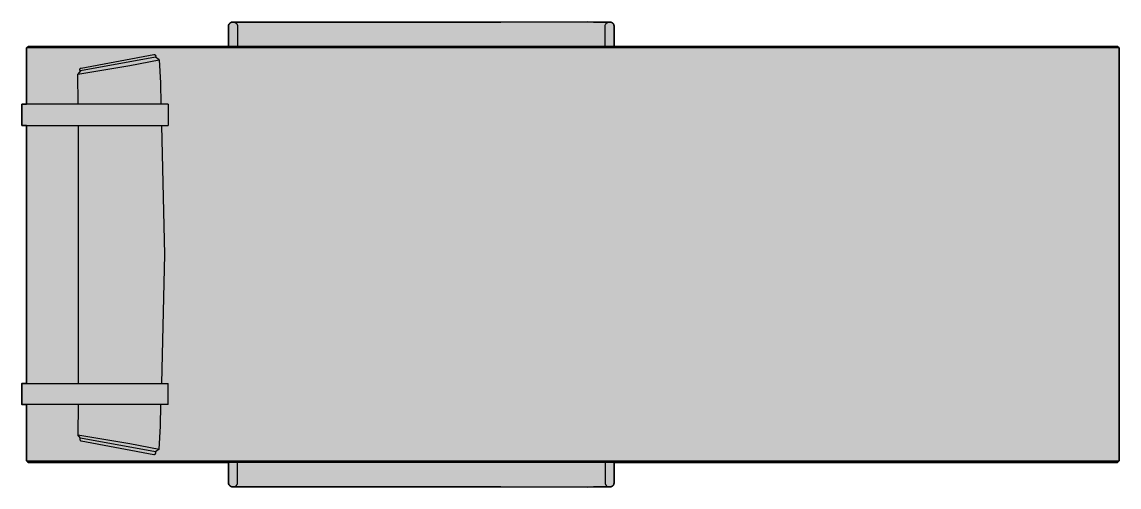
# Model space of a CAD drawing. Header units: millimetres. Extents: x 0 to 2895, y -1316 to 884.
# Drawn here: x 1249 to 2809, y -1201 to -540 of the extents above; entities that cross this region are included whole.
import ezdxf

# ---------------------------------------------------------------- set-up
doc = ezdxf.new("R2010")
doc.units = ezdxf.units.MM
doc.layers.add('Blocks', color=7, linetype='Continuous')
doc.layers.add('Blocks$Fill', color=7, linetype='Continuous', true_color=0xffffff)
doc.layers.add('Blocks$Inner', color=7, linetype='Continuous', lineweight=25, true_color=0x007f00)
doc.layers.add('Blocks$Outline', color=7, linetype='Continuous', lineweight=35, true_color=0xff3f3f)

# ---------------------------------------------------------------- blocks, each defined once
blk = doc.blocks.new('PK24 Top')
at = {"layer": 'Blocks$Fill', "extrusion": (0, 0, -1)}
blk.add_hatch(color=256, dxfattribs=at).paths.add_polyline_path([(1203.7, 590.7), (1203.7, 619.8), (1203.6, 619.9), (1203.6, 620.1), (1203.6, 620.2), (1203.6, 620.4), (1203.5, 620.5), (1203.5, 620.6), (1203.5, 620.8), (1203.4, 620.9), (1203.4, 621.1), (1203.3, 621.2), (1203.3, 621.3), (1203.2, 621.5), (1203.2, 621.6), (1203.1, 621.8), (1203.1, 621.9), (1203, 622), (1202.9, 622.2), (1202.9, 622.3), (1202.8, 622.4), (1202.7, 622.6), (1202.6, 622.7), (1202.5, 622.8), (1202.4, 623), (1202.3, 623.1), (1202.2, 623.2), (1202.1, 623.3), (1202, 623.5), (1201.9, 623.6), (1201.8, 623.7), (1201.7, 623.8), (1201.6, 623.9), (1201.4, 624), (1201.3, 624.2), (1201.2, 624.3), (1201, 624.4), (1200.9, 624.5), (1200.7, 624.6), (1200.7, 624.6), (1200.6, 624.7), (1200.4, 624.8), (1200.3, 624.8), (1200.1, 624.9), (1199.9, 625), (1199.7, 625.1), (1199.6, 625.2), (1199.4, 625.2), (1199.2, 625.3), (1199, 625.4), (1198.8, 625.4), (1198.6, 625.5), (1198.5, 625.5), (1198.4, 625.5), (1198.4, 625.5), (1198.3, 625.5), (1198.2, 625.6), (1198.1, 625.6), (1197.9, 625.6), (1197.7, 625.6), (1197.5, 625.6), (1197.3, 625.6), (1197, 625.6), (1196.8, 625.6), (1196.6, 625.6), (1196.4, 625.6), (1196.2, 625.6), (1196, 625.5), (1195.8, 625.5), (1195.7, 625.5), (693.1, 625.7), (684.3, 625.4), (678.2, 625.4), (663.1, 625.4), (662.9, 625.5), (662.8, 625.5), (662.7, 625.5), (662.6, 625.6), (662.5, 625.6), (662.4, 625.6), (662.2, 625.6), (662, 625.6), (661.8, 625.6), (661.6, 625.6), (661.4, 625.6), (661.2, 625.6), (661, 625.6), (660.8, 625.6), (660.6, 625.6), (660.4, 625.5), (660.2, 625.5), (660.1, 625.5), (660, 625.5), (659.8, 625.4), (659.7, 625.4), (659.5, 625.3), (659.4, 625.3), (659.2, 625.2), (659.1, 625.2), (659, 625.1), (658.8, 625.1), (658.7, 625), (658.5, 624.9), (658.4, 624.9), (658.3, 624.8), (658, 624.6), (657.9, 624.6), (657.8, 624.5), (657.7, 624.4), (657.6, 624.3), (657.4, 624.2), (657.3, 624.2), (657.2, 624.1), (657.1, 624), (657, 623.9), (656.9, 623.8), (656.8, 623.7), (656.7, 623.6), (656.6, 623.4), (656.4, 623.2), (656.3, 623.1), (656.2, 623), (656.2, 622.9), (656.1, 622.8), (656, 622.7), (656, 622.6), (655.9, 622.5), (655.8, 622.4), (655.8, 622.3), (655.7, 622.2), (655.7, 622.1), (655.6, 621.9), (655.6, 621.8), (655.5, 621.7), (655.4, 621.5), (655.3, 621.3), (655.3, 621.1), (655.2, 620.9), (655.2, 620.8), (655.2, 620.7), (655.1, 620.6), (655.1, 620.5), (655.1, 620.4), (655.1, 620.3), (655, 620.1), (655, 620), (655, 619.9), (655, 619.8), (655, 619.7), (655, 619.6), (655, 619.5), (655, 590.7), (-58.5, 590.7), (-60.3, 590.7), (-60.7, 590.7), (-63, 588.7), (-63, 2), (-60.7, 0), (-60.3, 0), (-58.5, 0), (-44.9, 0), (655, 0), (655, -28.7), (655, -28.8), (655, -29), (655, -29.1), (655, -29.2), (655, -29.3), (655, -29.4), (655.1, -29.5), (655.1, -29.6), (655.1, -29.8), (655.1, -29.9), (655.2, -30), (655.2, -30.1), (655.2, -30.2), (655.3, -30.3), (655.3, -30.5), (655.4, -30.8), (655.5, -31), (655.6, -31.1), (655.6, -31.2), (655.7, -31.3), (655.7, -31.4), (655.8, -31.5), (655.8, -31.6), (655.9, -31.8), (656, -31.9), (656, -32), (656.1, -32.1), (656.2, -32.2), (656.2, -32.3), (656.3, -32.4), (656.4, -32.5), (656.6, -32.7), (656.7, -32.9), (656.8, -33), (656.9, -33.1), (657, -33.2), (657.1, -33.2), (657.2, -33.3), (657.3, -33.4), (657.4, -33.5), (657.6, -33.6), (657.7, -33.7), (657.8, -33.8), (657.9, -33.8), (658, -33.9), (658.3, -34.1), (658.4, -34.1), (658.5, -34.2), (658.7, -34.3), (658.8, -34.3), (659, -34.4), (659.1, -34.5), (659.2, -34.5), (659.4, -34.6), (659.5, -34.6), (659.7, -34.7), (659.8, -34.7), (660, -34.7), (660.1, -34.8), (660.2, -34.8), (660.4, -34.8), (660.6, -34.8), (660.8, -34.9), (661, -34.9), (661.2, -34.9), (661.4, -34.9), (661.6, -34.9), (661.8, -34.9), (662, -34.9), (662.2, -34.9), (662.4, -34.8), (662.5, -34.8), (662.6, -34.8), (662.7, -34.8), (662.8, -34.8), (662.9, -34.7), (663.1, -34.7), (684.3, -34.6), (693.1, -35), (816.4, -34.7), (1195.7, -34.7), (1195.8, -34.8), (1196, -34.8), (1196.2, -34.8), (1196.4, -34.9), (1196.6, -34.9), (1196.8, -34.9), (1197, -34.9), (1197.3, -34.9), (1197.5, -34.9), (1197.7, -34.9), (1197.9, -34.9), (1198.1, -34.8), (1198.2, -34.8), (1198.3, -34.8), (1198.4, -34.8), (1198.4, -34.8), (1198.5, -34.8), (1198.6, -34.7), (1198.8, -34.7), (1199, -34.6), (1199.2, -34.6), (1199.4, -34.5), (1199.6, -34.4), (1199.7, -34.4), (1199.9, -34.3), (1200.1, -34.2), (1200.3, -34.1), (1200.4, -34), (1200.6, -33.9), (1200.7, -33.9), (1200.7, -33.8), (1200.9, -33.7), (1201, -33.6), (1201.2, -33.5), (1201.3, -33.4), (1201.4, -33.3), (1201.6, -33.2), (1201.7, -33.1), (1201.8, -33), (1201.9, -32.8), (1202, -32.7), (1202.1, -32.6), (1202.2, -32.5), (1202.3, -32.4), (1202.4, -32.2), (1202.5, -32.1), (1202.6, -32), (1202.7, -31.8), (1202.8, -31.7), (1202.9, -31.6), (1202.9, -31.4), (1203, -31.3), (1203.1, -31.2), (1203.1, -31), (1203.2, -30.9), (1203.2, -30.7), (1203.3, -30.6), (1203.3, -30.5), (1203.4, -30.3), (1203.4, -30.2), (1203.5, -30.1), (1203.5, -29.9), (1203.5, -29.8), (1203.6, -29.6), (1203.6, -29.5), (1203.6, -29.3), (1203.6, -29.2), (1203.7, -29), (1203.7, 0), (1488.2, 0), (1490.7, 2), (1490.7, 82.1), (1497.4, 82.1), (1497.4, 112.1), (1494.3, 112.1), (1490.7, 112.1), (1490.7, 478.7), (1497.4, 478.7), (1497.4, 508.7), (1494.3, 508.7), (1490.7, 508.7), (1490.7, 588.7), (1488.2, 590.7), (1470, 590.7)], flags=0)
at = {"layer": 'Blocks$Inner'}
for p, q in [((-1203.7, 590.7), (-1203.7, 619.8)), ((-1190.6, 619.4), (-1190.6, 590.7)), ((-668, 590.7), (-668, 619.8)), ((-655, 619.5), (-655, 590.7)), ((-1302.1, 571.8), (-1307.4, 575.8)), ((-1417.6, 508.7), (-1417.7, 551.7)), ((-1497.4, 508.7), (-1497.4, 478.7)), ((-1289.5, 508.7), (-1289.5, 478.7)), ((-1490.7, 112.1), (-1490.7, 478.7)), ((-1497.4, 82.1), (-1497.4, 112.1)), ((-1289.5, 82.1), (-1289.5, 112.1)), ((-1417.6, 82.1), (-1417.7, 39.1)), ((-1302.1, 18.9), (-1307.4, 14.9)), ((-1203.7, 0), (-1203.7, -29)), ((-1190.6, -28.7), (-1190.6, 0)), ((-668, 0), (-668, -29.1)), ((-655, -28.7), (-655, 0))]:
    blk.add_line(p, q, dxfattribs=at)
for points in [[(-663.1, 625.4), (-663.5, 625.4), (-666.1, 625.4), (-669.5, 625.4), (-674.3, 625.5), (-678.2, 625.4), (-684.3, 625.4), (-693.1, 625.7), (-816.4, 625.5), (-1062.6, 625.5), (-1154.5, 625.5), (-1171.8, 625.5), (-1176.6, 625.5), (-1181.6, 625.5), (-1186.2, 625.5), (-1190.1, 625.5), (-1193.2, 625.5), (-1195.7, 625.5)], [(-1488.2, 590.7), (-1490.7, 588.7), (-1490.7, 508.7)], [(57.9, 2), (62.1, 2), (63, 2), (63, 588.7), (62.1, 588.7), (57.9, 588.7)], [(63, 588.7), (60.7, 590.7), (60.3, 590.7), (58.5, 590.7)], [(-1414.1, 556.2), (-1417.7, 551.7), (-1343.7, 563.9), (-1302.1, 571.8), (-1300.2, 539.2), (-1299.7, 508.7)], [(-1289.5, 508.7), (-1291, 508.7), (-1298.2, 508.7), (-1310, 508.7), (-1324.6, 508.7), (-1340.9, 508.7), (-1394.8, 508.7)], [(-1417.6, 478.7), (-1417.4, 295.4), (-1417.6, 112.1)], [(-1394.8, 478.7), (-1340.9, 478.7), (-1324.6, 478.7), (-1310, 478.7), (-1298.2, 478.7), (-1291, 478.7), (-1289.5, 478.7)], [(-1299, 478.7), (-1294.4, 295.4), (-1299, 112.1)], [(-1394.8, 112.1), (-1340.9, 112.1), (-1324.6, 112.1), (-1310, 112.1), (-1298.2, 112.1), (-1291, 112.1), (-1289.5, 112.1)], [(-1488.2, 0), (-1490.7, 2), (-1490.7, 82.1)], [(-1414.1, 34.5), (-1417.7, 39.1), (-1343.7, 26.8), (-1302.1, 18.9), (-1300.2, 51.5), (-1299.7, 82.1)], [(-1289.5, 82.1), (-1291, 82.1), (-1298.2, 82.1), (-1310, 82.1), (-1324.6, 82.1), (-1340.9, 82.1), (-1394.8, 82.1)], [(63, 2), (60.7, 0), (60.3, 0), (58.5, 0)], [(-663.1, -34.7), (-663.5, -34.7), (-666.1, -34.7), (-669.5, -34.7), (-674.3, -34.7), (-678.2, -34.7), (-684.3, -34.6), (-693.1, -35), (-816.4, -34.7), (-1062.6, -34.7), (-1154.5, -34.7), (-1171.8, -34.7), (-1176.6, -34.7), (-1181.6, -34.7), (-1186.2, -34.7), (-1190.1, -34.7), (-1193.2, -34.7), (-1195.7, -34.7)]]:
    blk.add_lwpolyline(points, dxfattribs=at)
for points in [[(-1414.1, 556.2), (-1414.5, 556.5), (-1414.8, 556.9), (-1414.9, 557.4), (-1415, 557.8), (-1415, 558.3), (-1414.9, 558.8), (-1414.7, 559.2), (-1414.4, 559.6), (-1414, 559.9), (-1413.6, 560.1), (-1413.2, 560.2), (-1309.6, 579.3), (-1309.3, 579.4), (-1308.8, 579.3), (-1308.4, 579.2), (-1308, 579), (-1307.6, 578.7), (-1307.3, 578.4), (-1307.2, 578.1), (-1307, 577.5), (-1307, 577), (-1307, 576.7), (-1307.2, 576.2), (-1307.4, 575.8)], [(-1414.1, 34.5), (-1414.5, 34.2), (-1414.8, 33.8), (-1414.9, 33.4), (-1415, 32.9), (-1415, 32.4), (-1414.9, 32), (-1414.7, 31.5), (-1414.4, 31.2), (-1414, 30.9), (-1413.6, 30.7), (-1413.2, 30.6), (-1309.6, 11.4), (-1309.3, 11.4), (-1308.8, 11.4), (-1308.4, 11.5), (-1308, 11.7), (-1307.6, 12), (-1307.3, 12.4), (-1307.2, 12.7), (-1307, 13.3), (-1307, 13.7), (-1307, 14), (-1307.2, 14.5), (-1307.4, 14.9)]]:
    blk.add_lwpolyline(points, close=True, dxfattribs=at)
for points, knots in [([(-1203.7, 619.8), (-1203.6, 620.6), (-1203.2, 621.7), (-1202.5, 622.8), (-1202.1, 623.3), (-1201.8, 623.7), (-1201.4, 624.1), (-1201, 624.4), (-1200.6, 624.6), (-1200.4, 624.8), (-1200.1, 624.9), (-1199.6, 625.2), (-1199, 625.4), (-1198.4, 625.5), (-1197.9, 625.6), (-1197.3, 625.6), (-1196.6, 625.6), (-1196, 625.5), (-1195.6, 625.4), (-1195, 625.3), (-1194.5, 625.1), (-1194, 624.8), (-1193.7, 624.6), (-1193.5, 624.5), (-1193.2, 624.3), (-1192.9, 624.1), (-1192.6, 623.8), (-1192.2, 623.4), (-1191.9, 623), (-1191.6, 622.6), (-1191.3, 622), (-1190.8, 621), (-1190.7, 620.1), (-1190.6, 619.4)], [29.049563, 29.049563, 29.049563, 29.049563, 29.188452, 29.257896, 29.275257, 29.292618, 29.327341, 29.362063, 29.379424, 29.388104, 29.396785, 29.431507, 29.466229, 29.483591, 29.500952, 29.535674, 29.570396, 29.587757, 29.605118, 29.632896, 29.660674, 29.688452, 29.702341, 29.716229, 29.730118, 29.744007, 29.771785, 29.799563, 29.827341, 29.855118, 29.882896, 29.938452, 30.049563, 30.049563, 30.049563, 30.049563]), ([(-668, 619.8), (-667.9, 620.6), (-667.6, 621.7), (-666.9, 622.9), (-666.5, 623.3), (-666.2, 623.7), (-665.8, 624.1), (-665.3, 624.4), (-665, 624.6), (-664.8, 624.8), (-664.4, 624.9), (-663.9, 625.2), (-663.3, 625.4), (-662.8, 625.5), (-662.3, 625.6), (-661.6, 625.6), (-660.9, 625.6), (-660.4, 625.5), (-659.9, 625.5), (-659.4, 625.3), (-658.8, 625.1), (-658.4, 624.8), (-658, 624.6), (-657.8, 624.5), (-657.6, 624.3), (-657.3, 624.1), (-656.9, 623.8), (-656.6, 623.4), (-656.2, 623), (-656, 622.6), (-655.6, 622), (-655.2, 621), (-655, 620.1), (-655, 619.5)], [29.055375, 29.055375, 29.055375, 29.055375, 29.194264, 29.263708, 29.281069, 29.29843, 29.333153, 29.367875, 29.385236, 29.393917, 29.402597, 29.437319, 29.472042, 29.489403, 29.506764, 29.541486, 29.576208, 29.593569, 29.61093, 29.638708, 29.666486, 29.694264, 29.708153, 29.722042, 29.73593, 29.749819, 29.777597, 29.805375, 29.833153, 29.86093, 29.888708, 29.944264, 30.055375, 30.055375, 30.055375, 30.055375]), ([(57.9, 588.7), (54, 588.7), (32.4, 588.7), (22.5, 588.7), (14.6, 588.7), (6.7, 588.7), (-3.2, 588.7), (-15.1, 588.7), (-30.9, 588.7), (-50.8, 588.7), (-74.5, 588.7), (-98.2, 588.7), (-121.9, 588.7), (-153.4, 588.7), (-192.6, 588.7), (-239.4, 588.7), (-286, 588.7), (-332.2, 588.7), (-378.1, 588.7), (-423.7, 588.7), (-468.9, 588.7), (-513.8, 588.7), (-558.2, 588.7), (-602.3, 588.7), (-646, 588.7), (-689.4, 588.7), (-732.7, 588.7), (-775.9, 588.7), (-819.2, 588.7), (-855.7, 588.7), (-885.3, 588.7), (-907.7, 588.7), (-930.4, 588.7), (-953.6, 588.7), (-973.2, 588.7), (-989, 588.7), (-1005, 588.7), (-1024.7, 588.7), (-1047.3, 588.7), (-1068.7, 588.7), (-1095.9, 588.7), (-1127.8, 588.7), (-1163.4, 588.7), (-1196.9, 588.7), (-1228.6, 588.7), (-1258.6, 588.7), (-1287.2, 588.7), (-1314.1, 588.7), (-1339.7, 588.7), (-1363, 588.7), (-1383.2, 588.7), (-1401, 588.7), (-1417.3, 588.7), (-1432.2, 588.7), (-1446, 588.7), (-1458.7, 588.7), (-1465.8, 588.7), (-1490.7, 588.7)], [597.7867432, 597.7867432, 597.7867432, 597.7867432, 597.7928407, 597.7989383, 597.8019871, 597.8050358, 597.8111334, 597.817231, 597.8233285, 597.8355237, 597.8477188, 597.8599139, 597.872109, 597.8843041, 597.9086944, 597.9330846, 597.9574749, 597.9818651, 598.0062554, 598.0306456, 598.0550358, 598.0794261, 598.1038163, 598.1282066, 598.1525968, 598.1769871, 598.2013773, 598.2257676, 598.2501578, 598.274548, 598.2867432, 598.2989383, 598.3111334, 598.3233285, 598.3355237, 598.3416212, 598.3477188, 598.3599139, 598.372109, 598.3843041, 598.3964993, 598.4208895, 598.4452797, 598.46967, 598.4940602, 598.5184505, 598.5428407, 598.567231, 598.5916212, 598.6160115, 598.6404017, 598.6647919, 598.6891822, 598.7135724, 598.7379627, 598.7623529, 598.7845107, 598.7845107, 598.7845107, 598.7845107]), ([(58.5, 590.7), (55.4, 590.7), (53.1, 590.7), (36.7, 590.7), (34.9, 590.7), (32.6, 590.7), (29.8, 590.7), (26.8, 590.7), (23.5, 590.7), (20.2, 590.7), (16.5, 590.7), (13.2, 590.7), (10.2, 590.7), (6, 590.7), (0, 590.7), (-10.5, 590.7), (-21, 590.7), (-31.6, 590.7), (-39.2, 590.7), (-46.7, 590.7), (-56.3, 590.7), (-68.3, 590.7), (-82.6, 590.7), (-96.9, 590.7), (-111.2, 590.7), (-125.5, 590.7), (-139.9, 590.7), (-154.3, 590.7), (-168.8, 590.7), (-188.5, 590.7), (-213.5, 590.7), (-244.4, 590.7), (-275.9, 590.7), (-309.1, 590.7), (-343.2, 590.7), (-382.2, 590.7), (-425.1, 590.7), (-464.9, 590.7), (-497.7, 590.7), (-523.4, 590.7), (-548.7, 590.7), (-581.1, 590.7), (-620.4, 590.7), (-658.3, 590.7), (-687.6, 590.7), (-708.6, 590.7), (-729.3, 590.7), (-755.4, 590.7), (-787.2, 590.7), (-818.1, 590.7), (-842.5, 590.7), (-859.6, 590.7), (-876.2, 590.7), (-891.9, 590.7), (-907.6, 590.7), (-922.7, 590.7), (-937.5, 590.7), (-949.2, 590.7), (-958.2, 590.7), (-963.7, 590.7), (-968.7, 590.7), (-974.5, 590.7), (-981.7, 590.7), (-988.7, 590.7), (-994.1, 590.7), (-997.7, 590.7), (-1001.4, 590.7), (-1006.4, 590.7), (-1012.7, 590.7), (-1019.1, 590.7), (-1024.2, 590.7), (-1031.1, 590.7), (-1040.7, 590.7), (-1051, 590.7), (-1059.1, 590.7), (-1065.4, 590.7), (-1071.8, 590.7), (-1080.8, 590.7), (-1092, 590.7), (-1105.6, 590.7), (-1119.1, 590.7), (-1132.7, 590.7), (-1146.3, 590.7), (-1160, 590.7), (-1173.7, 590.7), (-1187.4, 590.7), (-1200.9, 590.7), (-1214.3, 590.7), (-1227.6, 590.7), (-1240.7, 590.7), (-1253.6, 590.7), (-1269.2, 590.7), (-1287.2, 590.7), (-1303.3, 590.7), (-1315.1, 590.7), (-1323.9, 590.7), (-1333.3, 590.7), (-1342.9, 590.7), (-1351.7, 590.7), (-1359.3, 590.7), (-1366.1, 590.7), (-1372, 590.7), (-1377.4, 590.7), (-1382.3, 590.7), (-1387, 590.7), (-1393.1, 590.7), (-1400.6, 590.7), (-1409.4, 590.7), (-1417.9, 590.7), (-1426.2, 590.7), (-1434.2, 590.7), (-1440.6, 590.7), (-1445.7, 590.7), (-1449.4, 590.7), (-1453.1, 590.7), (-1456.8, 590.7), (-1460.6, 590.7), (-1465.6, 590.7), (-1469.1, 590.7), (-1488.2, 590.7)], [2.208822, 2.208822, 2.208822, 2.208822, 7.633716, 9.108876, 10.584036, 13.172845, 15.761654, 19.063708, 22.365762, 25.667816, 28.969871, 33.547652, 35.836542, 38.125433, 46.081447, 54.037462, 69.86821, 77.783585, 85.698959, 92.946785, 100.194611, 114.690263, 129.125798, 143.561334, 157.976443, 172.391551, 186.971125, 201.550699, 216.255033, 230.959366, 261.729221, 292.499075, 325.68375, 358.868426, 395.28074, 431.693053, 480.876615, 530.060176, 557.846606, 585.633037, 612.56498, 639.496922, 690.676466, 740.763433, 764.187661, 787.61189, 810.218926, 832.825963, 874.247495, 915.669028, 934.94904, 954.229052, 971.409003, 988.588954, 1004.945758, 1021.302562, 1036.238118, 1051.173674, 1057.50515, 1063.836626, 1068.207611, 1072.578596, 1081.344151, 1090.109707, 1093.729044, 1097.348381, 1101.03569, 1104.722999, 1112.468291, 1120.213583, 1124.249449, 1128.285315, 1141.534924, 1154.784534, 1161.662681, 1168.540829, 1176.05416, 1183.567491, 1199.714233, 1215.860976, 1233.16451, 1250.468044, 1268.622778, 1286.777512, 1306.238556, 1325.6996, 1345.481659, 1365.263717, 1385.697901, 1406.132084, 1426.645529, 1447.158974, 1482.332957, 1517.506939, 1531.89193, 1546.276921, 1565.578513, 1584.880105, 1601.704219, 1618.528333, 1632.589417, 1646.650501, 1658.719517, 1670.788533, 1682.391558, 1693.994584, 1718.612057, 1743.229531, 1768.889703, 1794.549876, 1820.804428, 1847.058981, 1860.258274, 1873.457567, 1886.658985, 1899.860402, 1915.292987, 1930.725571, 1961.007195, 1961.007195, 1961.007195, 1961.007195]), ([(-1394.8, 508.7), (-1397.3, 508.7), (-1400.9, 508.7), (-1404.7, 508.7), (-1406.8, 508.7), (-1408.3, 508.7), (-1409.7, 508.7), (-1411.5, 508.7), (-1413.6, 508.7), (-1415.6, 508.7), (-1417.2, 508.7), (-1418.4, 508.7), (-1419.6, 508.7), (-1421.2, 508.7), (-1424, 508.7), (-1427.8, 508.7), (-1432.4, 508.7), (-1436.9, 508.7), (-1440.7, 508.7), (-1443.7, 508.7), (-1446, 508.7), (-1448.4, 508.7), (-1450.7, 508.7), (-1452.7, 508.7), (-1454.1, 508.7), (-1454.9, 508.7), (-1455.6, 508.7), (-1456.2, 508.7), (-1457, 508.7), (-1458.5, 508.7), (-1460.6, 508.7), (-1462.8, 508.7), (-1464.6, 508.7), (-1465.6, 508.7), (-1466.1, 508.7), (-1466.6, 508.7), (-1467, 508.7), (-1467.6, 508.7), (-1468.8, 508.7), (-1470.5, 508.7), (-1472.7, 508.7), (-1475.7, 508.7), (-1478.8, 508.7), (-1481.3, 508.7), (-1482.5, 508.7), (-1483.2, 508.7), (-1483.7, 508.7), (-1484.2, 508.7), (-1484.8, 508.7), (-1485.6, 508.7), (-1486.5, 508.7), (-1487.8, 508.7), (-1489.2, 508.7), (-1491.6, 508.7), (-1494.3, 508.7), (-1496.4, 508.7), (-1497.4, 508.7)], [58.875672, 58.875672, 58.875672, 58.875672, 58.931228, 58.959006, 58.972894, 58.986783, 59.000672, 59.014561, 59.042339, 59.070117, 59.084006, 59.097894, 59.111783, 59.125672, 59.15345, 59.209006, 59.264561, 59.320117, 59.375672, 59.40345, 59.431228, 59.459006, 59.486783, 59.514561, 59.52845, 59.535394, 59.542339, 59.549283, 59.556228, 59.570117, 59.597894, 59.625672, 59.639561, 59.646506, 59.649978, 59.65345, 59.656922, 59.660394, 59.667339, 59.681228, 59.695117, 59.709006, 59.736783, 59.750672, 59.757617, 59.761089, 59.764561, 59.768033, 59.771506, 59.77845, 59.785394, 59.792339, 59.806228, 59.820117, 59.847894, 59.875672, 59.875672, 59.875672, 59.875672]), ([(-1497.4, 478.7), (-1496.4, 478.7), (-1494.3, 478.7), (-1491.6, 478.7), (-1489.2, 478.7), (-1487.8, 478.7), (-1486.5, 478.7), (-1485.6, 478.7), (-1484.8, 478.7), (-1484.2, 478.7), (-1483.7, 478.7), (-1483.2, 478.7), (-1482.5, 478.7), (-1481.3, 478.7), (-1478.8, 478.7), (-1475.7, 478.7), (-1472.7, 478.7), (-1470.5, 478.7), (-1468.8, 478.7), (-1467.6, 478.7), (-1467, 478.7), (-1466.6, 478.7), (-1466.1, 478.7), (-1465.6, 478.7), (-1464.6, 478.7), (-1462.8, 478.7), (-1460.6, 478.7), (-1458.5, 478.7), (-1457, 478.7), (-1456.2, 478.7), (-1455.6, 478.7), (-1454.9, 478.7), (-1454.1, 478.7), (-1452.7, 478.7), (-1450.7, 478.7), (-1448.4, 478.7), (-1446, 478.7), (-1443.7, 478.7), (-1440.7, 478.7), (-1436.9, 478.7), (-1432.4, 478.7), (-1427.8, 478.7), (-1424, 478.7), (-1421.2, 478.7), (-1419.6, 478.7), (-1418.4, 478.7), (-1417.2, 478.7), (-1415.6, 478.7), (-1413.6, 478.7), (-1411.5, 478.7), (-1409.7, 478.7), (-1408.3, 478.7), (-1406.8, 478.7), (-1404.7, 478.7), (-1400.9, 478.7), (-1397.3, 478.7), (-1394.8, 478.7)], [89.876082, 89.876082, 89.876082, 89.876082, 89.903859, 89.931637, 89.945526, 89.959415, 89.966359, 89.973304, 89.980248, 89.983721, 89.987193, 89.990665, 89.994137, 90.001082, 90.014971, 90.042748, 90.056637, 90.070526, 90.084415, 90.091359, 90.094832, 90.098304, 90.101776, 90.105248, 90.112193, 90.126082, 90.153859, 90.181637, 90.195526, 90.202471, 90.209415, 90.216359, 90.223304, 90.237193, 90.264971, 90.292748, 90.320526, 90.348304, 90.376082, 90.431637, 90.487193, 90.542748, 90.598304, 90.626082, 90.639971, 90.653859, 90.667748, 90.681637, 90.709415, 90.737193, 90.751082, 90.764971, 90.778859, 90.792748, 90.820526, 90.876082, 90.876082, 90.876082, 90.876082]), ([(-1497.4, 112.1), (-1496.4, 112.1), (-1494.3, 112.1), (-1491.6, 112.1), (-1489.2, 112.1), (-1487.8, 112.1), (-1486.5, 112.1), (-1485.6, 112.1), (-1484.8, 112.1), (-1484.2, 112.1), (-1483.7, 112.1), (-1483.2, 112.1), (-1482.5, 112.1), (-1481.3, 112.1), (-1478.8, 112.1), (-1475.7, 112.1), (-1472.7, 112.1), (-1470.5, 112.1), (-1468.8, 112.1), (-1467.6, 112.1), (-1467, 112.1), (-1466.6, 112.1), (-1466.1, 112.1), (-1465.6, 112.1), (-1464.6, 112.1), (-1462.8, 112.1), (-1460.6, 112.1), (-1458.5, 112.1), (-1457, 112.1), (-1456.2, 112.1), (-1455.6, 112.1), (-1454.9, 112.1), (-1454.1, 112.1), (-1452.7, 112.1), (-1450.7, 112.1), (-1448.4, 112.1), (-1446, 112.1), (-1443.7, 112.1), (-1440.7, 112.1), (-1436.9, 112.1), (-1432.4, 112.1), (-1427.8, 112.1), (-1424, 112.1), (-1421.2, 112.1), (-1419.6, 112.1), (-1418.4, 112.1), (-1417.2, 112.1), (-1415.6, 112.1), (-1413.6, 112.1), (-1411.5, 112.1), (-1409.7, 112.1), (-1408.3, 112.1), (-1406.8, 112.1), (-1404.7, 112.1), (-1400.9, 112.1), (-1397.3, 112.1), (-1394.8, 112.1)], [89.876082, 89.876082, 89.876082, 89.876082, 89.903859, 89.931637, 89.945526, 89.959415, 89.966359, 89.973304, 89.980248, 89.983721, 89.987193, 89.990665, 89.994137, 90.001082, 90.014971, 90.042748, 90.056637, 90.070526, 90.084415, 90.091359, 90.094832, 90.098304, 90.101776, 90.105248, 90.112193, 90.126082, 90.153859, 90.181637, 90.195526, 90.202471, 90.209415, 90.216359, 90.223304, 90.237193, 90.264971, 90.292748, 90.320526, 90.348304, 90.376082, 90.431637, 90.487193, 90.542748, 90.598304, 90.626082, 90.639971, 90.653859, 90.667748, 90.681637, 90.709415, 90.737193, 90.751082, 90.764971, 90.778859, 90.792748, 90.820526, 90.876082, 90.876082, 90.876082, 90.876082]), ([(-1394.8, 82.1), (-1397.3, 82.1), (-1400.9, 82.1), (-1404.7, 82.1), (-1406.8, 82.1), (-1408.3, 82.1), (-1409.7, 82.1), (-1411.5, 82.1), (-1413.6, 82.1), (-1415.6, 82.1), (-1417.2, 82.1), (-1418.4, 82.1), (-1419.6, 82.1), (-1421.2, 82.1), (-1424, 82.1), (-1427.8, 82.1), (-1432.4, 82.1), (-1436.9, 82.1), (-1440.7, 82.1), (-1443.7, 82.1), (-1446, 82.1), (-1448.4, 82.1), (-1450.7, 82.1), (-1452.7, 82.1), (-1454.1, 82.1), (-1454.9, 82.1), (-1455.6, 82.1), (-1456.2, 82.1), (-1457, 82.1), (-1458.5, 82.1), (-1460.6, 82.1), (-1462.8, 82.1), (-1464.6, 82.1), (-1465.6, 82.1), (-1466.1, 82.1), (-1466.6, 82.1), (-1467, 82.1), (-1467.6, 82.1), (-1468.8, 82.1), (-1470.5, 82.1), (-1472.7, 82.1), (-1475.7, 82.1), (-1478.8, 82.1), (-1481.3, 82.1), (-1482.5, 82.1), (-1483.2, 82.1), (-1483.7, 82.1), (-1484.2, 82.1), (-1484.8, 82.1), (-1485.6, 82.1), (-1486.5, 82.1), (-1487.8, 82.1), (-1489.2, 82.1), (-1491.6, 82.1), (-1494.3, 82.1), (-1496.4, 82.1), (-1497.4, 82.1)], [58.875672, 58.875672, 58.875672, 58.875672, 58.931228, 58.959006, 58.972894, 58.986783, 59.000672, 59.014561, 59.042339, 59.070117, 59.084006, 59.097894, 59.111783, 59.125672, 59.15345, 59.209006, 59.264561, 59.320117, 59.375672, 59.40345, 59.431228, 59.459006, 59.486783, 59.514561, 59.52845, 59.535394, 59.542339, 59.549283, 59.556228, 59.570117, 59.597894, 59.625672, 59.639561, 59.646506, 59.649978, 59.65345, 59.656922, 59.660394, 59.667339, 59.681228, 59.695117, 59.709006, 59.736783, 59.750672, 59.757617, 59.761089, 59.764561, 59.768033, 59.771506, 59.77845, 59.785394, 59.792339, 59.806228, 59.820117, 59.847894, 59.875672, 59.875672, 59.875672, 59.875672]), ([(-1490.7, 2), (-1465.8, 2), (-1458.7, 2), (-1446, 2), (-1432.2, 2), (-1417.3, 2), (-1401, 2), (-1383.2, 2), (-1363, 2), (-1339.7, 2), (-1314.1, 2), (-1287.2, 2), (-1258.6, 2), (-1228.6, 2), (-1196.9, 2), (-1163.4, 2), (-1127.8, 2), (-1095.9, 2), (-1068.7, 2), (-1047.3, 2), (-1024.7, 2), (-1005, 2), (-989, 2), (-973.2, 2), (-953.6, 2), (-930.4, 2), (-907.7, 2), (-885.3, 2), (-855.7, 2), (-819.2, 2), (-775.9, 2), (-732.7, 2), (-689.4, 2), (-646, 2), (-602.3, 2), (-558.2, 2), (-513.8, 2), (-468.9, 2), (-423.7, 2), (-378.1, 2), (-332.2, 2), (-286, 2), (-239.4, 2), (-192.6, 2), (-153.4, 2), (-121.9, 2), (-98.2, 2), (-74.5, 2), (-50.8, 2), (-30.9, 2), (-15.1, 2), (-3.2, 2), (6.7, 2), (14.6, 2), (22.5, 2), (32.4, 2), (54, 2), (57.9, 2)], [0.0022325, 0.0022325, 0.0022325, 0.0022325, 0.0243902, 0.0487805, 0.0731707, 0.097561, 0.1219512, 0.1463415, 0.1707317, 0.195122, 0.2195122, 0.2439024, 0.2682927, 0.2926829, 0.3170732, 0.3414634, 0.3658537, 0.3902439, 0.402439, 0.4146341, 0.4268293, 0.4390244, 0.445122, 0.4512195, 0.4634146, 0.4756098, 0.4878049, 0.5, 0.5121951, 0.5365854, 0.5609756, 0.5853659, 0.6097561, 0.6341463, 0.6585366, 0.6829268, 0.7073171, 0.7317073, 0.7560976, 0.7804878, 0.804878, 0.8292683, 0.8536585, 0.8780488, 0.902439, 0.9146341, 0.9268293, 0.9390244, 0.9512195, 0.9634146, 0.9695122, 0.9756098, 0.9817073, 0.9847561, 0.9878049, 0.9939024, 1, 1, 1, 1]), ([(58.5, 0), (55.4, 0), (53.1, 0), (36.7, 0), (34.9, 0), (32.6, 0), (29.8, 0), (26.8, 0), (23.5, 0), (20.2, 0), (16.5, 0), (13.2, 0), (10.2, 0), (6, 0), (0, 0), (-10.5, 0), (-21, 0), (-31.6, 0), (-39.2, 0), (-46.7, 0), (-56.3, 0), (-68.3, 0), (-82.6, 0), (-96.9, 0), (-111.2, 0), (-125.5, 0), (-139.9, 0), (-154.3, 0), (-168.8, 0), (-188.5, 0), (-213.5, 0), (-244.4, 0), (-275.9, 0), (-309.1, 0), (-343.2, 0), (-382.2, 0), (-425.1, 0), (-464.9, 0), (-497.7, 0), (-523.4, 0), (-548.7, 0), (-581.1, 0), (-620.4, 0), (-658.3, 0), (-687.6, 0), (-708.6, 0), (-729.3, 0), (-755.4, 0), (-787.2, 0), (-818.1, 0), (-842.5, 0), (-859.6, 0), (-876.2, 0), (-891.9, 0), (-907.6, 0), (-922.7, 0), (-937.5, 0), (-949.2, 0), (-958.2, 0), (-963.7, 0), (-968.7, 0), (-974.5, 0), (-981.7, 0), (-988.7, 0), (-994.1, 0), (-997.7, 0), (-1001.4, 0), (-1006.4, 0), (-1012.7, 0), (-1019.1, 0), (-1024.2, 0), (-1031.1, 0), (-1040.7, 0), (-1051, 0), (-1059.1, 0), (-1065.4, 0), (-1071.8, 0), (-1080.8, 0), (-1092, 0), (-1105.6, 0), (-1119.1, 0), (-1132.7, 0), (-1146.3, 0), (-1160, 0), (-1173.7, 0), (-1187.4, 0), (-1200.9, 0), (-1214.3, 0), (-1227.6, 0), (-1240.7, 0), (-1253.6, 0), (-1269.2, 0), (-1287.2, 0), (-1303.3, 0), (-1315.1, 0), (-1323.9, 0), (-1333.3, 0), (-1342.9, 0), (-1351.7, 0), (-1359.3, 0), (-1366.1, 0), (-1372, 0), (-1377.4, 0), (-1382.3, 0), (-1387, 0), (-1393.1, 0), (-1400.6, 0), (-1409.4, 0), (-1417.9, 0), (-1426.2, 0), (-1434.2, 0), (-1440.6, 0), (-1445.7, 0), (-1449.4, 0), (-1453.1, 0), (-1456.8, 0), (-1460.6, 0), (-1465.6, 0), (-1469.1, 0), (-1488.2, 0)], [2.208822, 2.208822, 2.208822, 2.208822, 7.633716, 9.108876, 10.584036, 13.172845, 15.761654, 19.063708, 22.365762, 25.667816, 28.969871, 33.547652, 35.836542, 38.125433, 46.081447, 54.037462, 69.86821, 77.783585, 85.698959, 92.946785, 100.194611, 114.690263, 129.125798, 143.561334, 157.976443, 172.391551, 186.971125, 201.550699, 216.255033, 230.959366, 261.729221, 292.499075, 325.68375, 358.868426, 395.28074, 431.693053, 480.876615, 530.060176, 557.846606, 585.633037, 612.56498, 639.496922, 690.676466, 740.763433, 764.187661, 787.61189, 810.218926, 832.825963, 874.247495, 915.669028, 934.94904, 954.229052, 971.409003, 988.588954, 1004.945758, 1021.302562, 1036.238118, 1051.173674, 1057.50515, 1063.836626, 1068.207611, 1072.578596, 1081.344151, 1090.109707, 1093.729044, 1097.348381, 1101.03569, 1104.722999, 1112.468291, 1120.213583, 1124.249449, 1128.285315, 1141.534924, 1154.784534, 1161.662681, 1168.540829, 1176.05416, 1183.567491, 1199.714233, 1215.860976, 1233.16451, 1250.468044, 1268.622778, 1286.777512, 1306.238556, 1325.6996, 1345.481659, 1365.263717, 1385.697901, 1406.132084, 1426.645529, 1447.158974, 1482.332957, 1517.506939, 1531.89193, 1546.276921, 1565.578513, 1584.880105, 1601.704219, 1618.528333, 1632.589417, 1646.650501, 1658.719517, 1670.788533, 1682.391558, 1693.994584, 1718.612057, 1743.229531, 1768.889703, 1794.549876, 1820.804428, 1847.058981, 1860.258274, 1873.457567, 1886.658985, 1899.860402, 1915.292987, 1930.725571, 1961.007195, 1961.007195, 1961.007195, 1961.007195]), ([(-1203.7, -29), (-1203.6, -29.8), (-1203.2, -30.9), (-1202.5, -32.1), (-1202.1, -32.6), (-1201.8, -32.9), (-1201.4, -33.3), (-1201, -33.7), (-1200.6, -33.9), (-1200.4, -34), (-1200.1, -34.2), (-1199.6, -34.4), (-1199, -34.7), (-1198.4, -34.8), (-1197.9, -34.9), (-1197.3, -34.9), (-1196.6, -34.9), (-1196, -34.8), (-1195.6, -34.7), (-1195, -34.6), (-1194.5, -34.3), (-1194, -34.1), (-1193.7, -33.9), (-1193.5, -33.7), (-1193.2, -33.6), (-1192.9, -33.4), (-1192.6, -33.1), (-1192.2, -32.7), (-1191.9, -32.3), (-1191.6, -31.9), (-1191.3, -31.3), (-1190.8, -30.2), (-1190.7, -29.3), (-1190.6, -28.7)], [29.049563, 29.049563, 29.049563, 29.049563, 29.188452, 29.257896, 29.275257, 29.292618, 29.327341, 29.362063, 29.379424, 29.388104, 29.396785, 29.431507, 29.466229, 29.483591, 29.500952, 29.535674, 29.570396, 29.587757, 29.605118, 29.632896, 29.660674, 29.688452, 29.702341, 29.716229, 29.730118, 29.744007, 29.771785, 29.799563, 29.827341, 29.855118, 29.882896, 29.938452, 30.049563, 30.049563, 30.049563, 30.049563]), ([(-668, -29.1), (-667.9, -29.8), (-667.6, -30.9), (-666.9, -32.1), (-666.5, -32.6), (-666.2, -32.9), (-665.8, -33.3), (-665.3, -33.7), (-665, -33.9), (-664.8, -34), (-664.4, -34.2), (-663.9, -34.4), (-663.3, -34.7), (-662.8, -34.8), (-662.3, -34.9), (-661.6, -34.9), (-660.9, -34.9), (-660.4, -34.8), (-659.9, -34.7), (-659.4, -34.6), (-658.8, -34.3), (-658.4, -34.1), (-658, -33.9), (-657.8, -33.8), (-657.6, -33.6), (-657.3, -33.4), (-656.9, -33.1), (-656.6, -32.7), (-656.2, -32.3), (-656, -31.9), (-655.6, -31.3), (-655.2, -30.3), (-655, -29.3), (-655, -28.7)], [29.055375, 29.055375, 29.055375, 29.055375, 29.194264, 29.263708, 29.281069, 29.29843, 29.333153, 29.367875, 29.385236, 29.393917, 29.402597, 29.437319, 29.472042, 29.489403, 29.506764, 29.541486, 29.576208, 29.593569, 29.61093, 29.638708, 29.666486, 29.694264, 29.708153, 29.722042, 29.73593, 29.749819, 29.777597, 29.805375, 29.833153, 29.86093, 29.888708, 29.944264, 30.055375, 30.055375, 30.055375, 30.055375])]:
    blk.add_open_spline(points, degree=3, knots=knots, dxfattribs=at)
at = {"layer": 'Blocks$Outline'}
for points in [[(-1195.7, 625.5), (-1193.2, 625.5), (-1190.1, 625.5), (-1186.2, 625.5), (-1181.6, 625.5), (-1176.6, 625.5), (-1171.8, 625.5), (-1154.5, 625.5), (-1062.6, 625.5), (-816.4, 625.5), (-693.1, 625.7), (-684.3, 625.4), (-678.2, 625.4), (-674.3, 625.5), (-669.5, 625.4), (-666.1, 625.4), (-663.5, 625.4), (-663.1, 625.4)], [(-1490.7, 112.1), (-1490.7, 478.7)], [(-663.1, -34.7), (-663.5, -34.7), (-666.1, -34.7), (-669.5, -34.7), (-674.3, -34.7), (-678.2, -34.7), (-684.3, -34.6), (-693.1, -35), (-816.4, -34.7), (-1062.6, -34.7), (-1154.5, -34.7), (-1171.8, -34.7), (-1176.6, -34.7), (-1181.6, -34.7), (-1186.2, -34.7), (-1190.1, -34.7), (-1193.2, -34.7), (-1195.7, -34.7)]]:
    blk.add_lwpolyline(points, dxfattribs=at)
for points, knots in [([(-1203.7, 590.7), (-1203.7, 600.4), (-1203.7, 610.1), (-1203.7, 619.8), (-1203.6, 620.6), (-1203.2, 621.7), (-1202.5, 622.8), (-1202.1, 623.3), (-1201.8, 623.7), (-1201.4, 624.1), (-1201, 624.4), (-1200.6, 624.6), (-1200.4, 624.8), (-1200.1, 624.9), (-1199.6, 625.2), (-1199, 625.4), (-1198.4, 625.5), (-1197.9, 625.6), (-1197.3, 625.6), (-1196.6, 625.6), (-1196, 625.5), (-1195.8, 625.5), (-1195.7, 625.5)], [0, 0, 0, 0, 29.049563, 29.049563, 29.049563, 29.188452, 29.257896, 29.275257, 29.292618, 29.327341, 29.362063, 29.379424, 29.388104, 29.396785, 29.431507, 29.466229, 29.483591, 29.500952, 29.535674, 29.570396, 29.587757, 29.604233, 29.604233, 29.604233, 29.604233]), ([(-663.1, 625.4), (-663, 625.5), (-662.8, 625.5), (-662.3, 625.6), (-661.6, 625.6), (-660.9, 625.6), (-660.4, 625.5), (-659.9, 625.5), (-659.4, 625.3), (-658.8, 625.1), (-658.4, 624.8), (-658, 624.6), (-657.8, 624.5), (-657.6, 624.3), (-657.3, 624.1), (-656.9, 623.8), (-656.6, 623.4), (-656.2, 623), (-656, 622.6), (-655.6, 622), (-655.2, 621), (-655, 620.1), (-655, 619.5), (-655, 609.9), (-655, 600.3), (-655, 590.7)], [29.475026, 29.475026, 29.475026, 29.475026, 29.489403, 29.506764, 29.541486, 29.576208, 29.593569, 29.61093, 29.638708, 29.666486, 29.694264, 29.708153, 29.722042, 29.73593, 29.749819, 29.777597, 29.805375, 29.833153, 29.86093, 29.888708, 29.944264, 30.055375, 30.055375, 30.055375, 58.778163, 58.778163, 58.778163, 58.778163]), ([(-1490.7, 508.7), (-1490.7, 535.4), (-1490.7, 562), (-1490.7, 588.7), (-1489.9, 589.4), (-1489, 590.1), (-1488.2, 590.7), (-1469.1, 590.7), (-1465.6, 590.7), (-1460.6, 590.7), (-1456.8, 590.7), (-1453.1, 590.7), (-1449.4, 590.7), (-1445.7, 590.7), (-1440.6, 590.7), (-1434.2, 590.7), (-1426.2, 590.7), (-1417.9, 590.7), (-1409.4, 590.7), (-1400.6, 590.7), (-1393.1, 590.7), (-1387, 590.7), (-1382.3, 590.7), (-1377.4, 590.7), (-1372, 590.7), (-1366.1, 590.7), (-1359.3, 590.7), (-1351.7, 590.7), (-1342.9, 590.7), (-1333.3, 590.7), (-1323.9, 590.7), (-1315.1, 590.7), (-1303.3, 590.7), (-1287.2, 590.7), (-1269.2, 590.7), (-1253.6, 590.7), (-1240.7, 590.7), (-1227.6, 590.7), (-1215.2, 590.7), (-1207.2, 590.7), (-1203.7, 590.7)], [-2044.264459, -2044.264459, -2044.264459, -2044.264459, -1964.195109, -1964.195109, -1964.195109, -1961.007195, -1961.007195, -1961.007195, -1930.725571, -1915.292987, -1899.860402, -1886.658985, -1873.457567, -1860.258274, -1847.058981, -1820.804428, -1794.549876, -1768.889703, -1743.229531, -1718.612057, -1693.994584, -1682.391558, -1670.788533, -1658.719517, -1646.650501, -1632.589417, -1618.528333, -1601.704219, -1584.880105, -1565.578513, -1546.276921, -1531.89193, -1517.506939, -1482.332957, -1447.158974, -1426.645529, -1406.132084, -1385.697901, -1365.263717, -1349.596976, -1349.596976, -1349.596976, -1349.596976]), ([(-655, 590.7), (-643.6, 590.7), (-616.5, 590.7), (-581.1, 590.7), (-548.7, 590.7), (-523.4, 590.7), (-497.7, 590.7), (-464.9, 590.7), (-425.1, 590.7), (-382.2, 590.7), (-343.2, 590.7), (-309.1, 590.7), (-275.9, 590.7), (-244.4, 590.7), (-213.5, 590.7), (-188.5, 590.7), (-168.8, 590.7), (-154.3, 590.7), (-139.9, 590.7), (-125.5, 590.7), (-111.2, 590.7), (-96.9, 590.7), (-82.6, 590.7), (-68.3, 590.7), (-56.3, 590.7), (-46.7, 590.7), (-39.2, 590.7), (-31.6, 590.7), (-21, 590.7), (-10.5, 590.7), (0, 590.7), (6, 590.7), (10.2, 590.7), (13.2, 590.7), (16.5, 590.7), (20.2, 590.7), (23.5, 590.7), (26.8, 590.7), (29.8, 590.7), (32.6, 590.7), (34.9, 590.7), (36.7, 590.7), (53.1, 590.7), (55.4, 590.7), (58.5, 590.7), (59.1, 590.7), (59.7, 590.7), (60.3, 590.7), (60.5, 590.7), (60.6, 590.7), (60.7, 590.7), (61.5, 590.1), (62.2, 589.4), (63, 588.7)], [-728.303839, -728.303839, -728.303839, -728.303839, -690.676466, -639.496922, -612.56498, -585.633037, -557.846606, -530.060176, -480.876615, -431.693053, -395.28074, -358.868426, -325.68375, -292.499075, -261.729221, -230.959366, -216.255033, -201.550699, -186.971125, -172.391551, -157.976443, -143.561334, -129.125798, -114.690263, -100.194611, -92.946785, -85.698959, -77.783585, -69.86821, -54.037462, -46.081447, -38.125433, -35.836542, -33.547652, -28.969871, -25.667816, -22.365762, -19.063708, -15.761654, -13.172845, -10.584036, -9.108876, -7.633716, -2.208822, -2.208822, -2.208822, -0.403406, -0.403406, -0.403406, 0, 0, 0, 2.996068, 2.996068, 2.996068, 2.996068]), ([(63, 588.7), (63, 588.7), (63, 588.7), (63, 588.7), (63, 393.2), (63, 197.6), (63, 2), (63, 2), (63, 2), (63, 2)], [-592.759888, -592.759888, -592.759888, -592.759888, -592.759888, -592.759888, -592.759888, -6.026855, -6.026855, -6.026855, -6.026855, -6.026855, -6.026855, -6.026855]), ([(-1490.7, 478.7), (-1490.8, 478.7), (-1492, 478.7), (-1494.3, 478.7), (-1496.4, 478.7), (-1497.4, 478.7), (-1497.4, 488.7), (-1497.4, 498.7), (-1497.4, 508.7), (-1496.4, 508.7), (-1494.3, 508.7), (-1492, 508.7), (-1490.8, 508.7), (-1490.7, 508.7)], [-89.933841, -89.933841, -89.933841, -89.933841, -89.931637, -89.903859, -89.876082, -89.876082, -89.876082, -59.875672, -59.875672, -59.875672, -59.847894, -59.820117, -59.817913, -59.817913, -59.817913, -59.817913]), ([(-1490.7, 82.1), (-1490.8, 82.1), (-1492, 82.1), (-1494.3, 82.1), (-1496.4, 82.1), (-1497.4, 82.1), (-1497.4, 92.1), (-1497.4, 102.1), (-1497.4, 112.1), (-1496.4, 112.1), (-1494.3, 112.1), (-1492, 112.1), (-1490.8, 112.1), (-1490.7, 112.1)], [59.817913, 59.817913, 59.817913, 59.817913, 59.820117, 59.847894, 59.875672, 59.875672, 59.875672, 89.876082, 89.876082, 89.876082, 89.903859, 89.931637, 89.933841, 89.933841, 89.933841, 89.933841]), ([(-1203.7, 0), (-1207.2, 0), (-1215.2, 0), (-1227.6, 0), (-1240.7, 0), (-1253.6, 0), (-1269.2, 0), (-1287.2, 0), (-1303.3, 0), (-1315.1, 0), (-1323.9, 0), (-1333.3, 0), (-1342.9, 0), (-1351.7, 0), (-1359.3, 0), (-1366.1, 0), (-1372, 0), (-1377.4, 0), (-1382.3, 0), (-1387, 0), (-1393.1, 0), (-1400.6, 0), (-1409.4, 0), (-1417.9, 0), (-1426.2, 0), (-1434.2, 0), (-1440.6, 0), (-1445.7, 0), (-1449.4, 0), (-1453.1, 0), (-1456.8, 0), (-1460.6, 0), (-1465.6, 0), (-1469.1, 0), (-1488.2, 0), (-1489, 0.7), (-1489.9, 1.3), (-1490.7, 2), (-1490.7, 28.7), (-1490.7, 55.4), (-1490.7, 82.1)], [1349.596976, 1349.596976, 1349.596976, 1349.596976, 1365.263717, 1385.697901, 1406.132084, 1426.645529, 1447.158974, 1482.332957, 1517.506939, 1531.89193, 1546.276921, 1565.578513, 1584.880105, 1601.704219, 1618.528333, 1632.589417, 1646.650501, 1658.719517, 1670.788533, 1682.391558, 1693.994584, 1718.612057, 1743.229531, 1768.889703, 1794.549876, 1820.804428, 1847.058981, 1860.258274, 1873.457567, 1886.658985, 1899.860402, 1915.292987, 1930.725571, 1961.007195, 1961.007195, 1961.007195, 1964.195109, 1964.195109, 1964.195109, 2044.264459, 2044.264459, 2044.264459, 2044.264459]), ([(-1195.7, -34.7), (-1195.8, -34.8), (-1196, -34.8), (-1196.6, -34.9), (-1197.3, -34.9), (-1197.9, -34.9), (-1198.4, -34.8), (-1199, -34.7), (-1199.6, -34.4), (-1200.1, -34.2), (-1200.4, -34), (-1200.6, -33.9), (-1201, -33.7), (-1201.4, -33.3), (-1201.8, -32.9), (-1202.1, -32.6), (-1202.5, -32.1), (-1203.2, -30.9), (-1203.6, -29.8), (-1203.7, -29), (-1203.7, -19.4), (-1203.7, -9.7), (-1203.7, 0)], [-29.604233, -29.604233, -29.604233, -29.604233, -29.587757, -29.570396, -29.535674, -29.500952, -29.483591, -29.466229, -29.431507, -29.396785, -29.388104, -29.379424, -29.362063, -29.327341, -29.292618, -29.275257, -29.257896, -29.188452, -29.049563, -29.049563, -29.049563, 0, 0, 0, 0]), ([(-655, 0), (-655, -9.6), (-655, -19.1), (-655, -28.7), (-655, -29.3), (-655.2, -30.3), (-655.6, -31.3), (-656, -31.9), (-656.2, -32.3), (-656.6, -32.7), (-656.9, -33.1), (-657.3, -33.4), (-657.6, -33.6), (-657.8, -33.8), (-658, -33.9), (-658.4, -34.1), (-658.8, -34.3), (-659.4, -34.6), (-659.9, -34.7), (-660.4, -34.8), (-660.9, -34.9), (-661.6, -34.9), (-662.3, -34.9), (-662.8, -34.8), (-663, -34.7), (-663.1, -34.7)], [-58.778163, -58.778163, -58.778163, -58.778163, -30.055375, -30.055375, -30.055375, -29.944264, -29.888708, -29.86093, -29.833153, -29.805375, -29.777597, -29.749819, -29.73593, -29.722042, -29.708153, -29.694264, -29.666486, -29.638708, -29.61093, -29.593569, -29.576208, -29.541486, -29.506764, -29.489403, -29.475026, -29.475026, -29.475026, -29.475026]), ([(63, 2), (62.2, 1.3), (61.5, 0.7), (60.7, 0), (60.6, 0), (60.5, 0), (60.3, 0), (59.7, 0), (59.1, 0), (58.5, 0), (55.4, 0), (53.1, 0), (36.7, 0), (34.9, 0), (32.6, 0), (29.8, 0), (26.8, 0), (23.5, 0), (20.2, 0), (16.5, 0), (13.2, 0), (10.2, 0), (6, 0), (0, 0), (-10.5, 0), (-21, 0), (-31.6, 0), (-39.2, 0), (-46.7, 0), (-56.3, 0), (-68.3, 0), (-82.6, 0), (-96.9, 0), (-111.2, 0), (-125.5, 0), (-139.9, 0), (-154.3, 0), (-168.8, 0), (-188.5, 0), (-213.5, 0), (-244.4, 0), (-275.9, 0), (-309.1, 0), (-343.2, 0), (-382.2, 0), (-425.1, 0), (-464.9, 0), (-497.7, 0), (-523.4, 0), (-548.7, 0), (-581.1, 0), (-616.5, 0), (-643.6, 0), (-655, 0)], [-2.996068, -2.996068, -2.996068, -2.996068, 0, 0, 0, 0.403406, 0.403406, 0.403406, 2.208822, 2.208822, 2.208822, 7.633716, 9.108876, 10.584036, 13.172845, 15.761654, 19.063708, 22.365762, 25.667816, 28.969871, 33.547652, 35.836542, 38.125433, 46.081447, 54.037462, 69.86821, 77.783585, 85.698959, 92.946785, 100.194611, 114.690263, 129.125798, 143.561334, 157.976443, 172.391551, 186.971125, 201.550699, 216.255033, 230.959366, 261.729221, 292.499075, 325.68375, 358.868426, 395.28074, 431.693053, 480.876615, 530.060176, 557.846606, 585.633037, 612.56498, 639.496922, 690.676466, 728.303839, 728.303839, 728.303839, 728.303839])]:
    blk.add_open_spline(points, degree=3, knots=knots, dxfattribs=at)

msp = doc.modelspace()

# ---------------------------------------------------------------- block references
at = {"layer": 'Blocks'}
msp.add_blockref('PK24 Top', (2746.1, -1166), dxfattribs=at)

doc.saveas('drawing.dxf')
